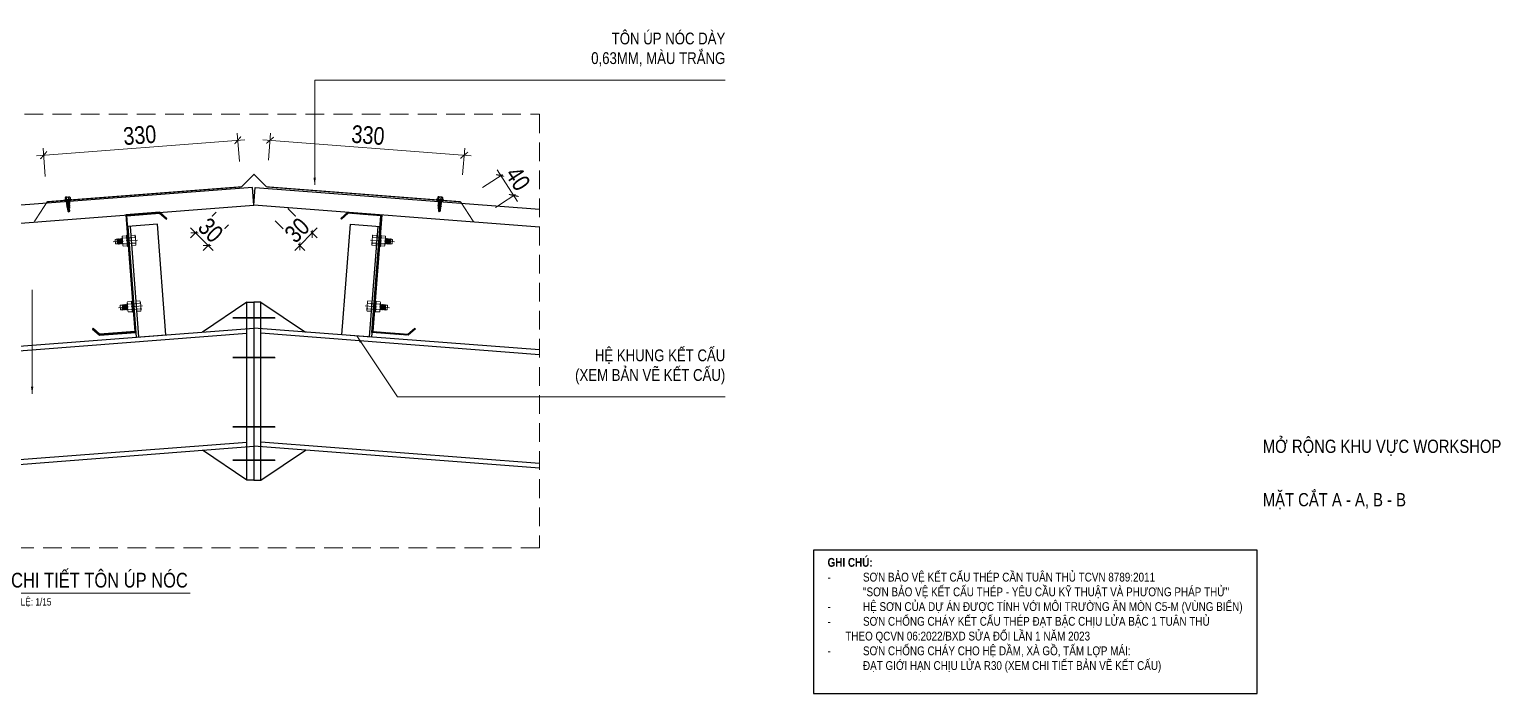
# Model space of a CAD drawing. Header units: millimetres. Extents: x -547695 to 905972, y -1055718 to 167349.
# Drawn here: x -502372 to -477439, y -960207 to -948940 of the extents above; entities that cross this region are included whole.
import ezdxf
from ezdxf.enums import TextEntityAlignment as Align

# ---------------------------------------------------------------- set-up
doc = ezdxf.new("R2018")
doc.units = ezdxf.units.MM
doc.linetypes.add('ACAD_ISO04W100', pattern=[30, 24, -3, 0, -3])
doc.linetypes.add('HIDDEN', pattern=[9.525, 6.35, -3.175])
doc.layers.get('DEFPOINTS').update_dxf_attribs({"color": 1, "lineweight": 25})
for name, color, linetype in [('2', 2, 'Continuous'), ('4', 4, 'Continuous'), ('7a-Flashing_01', 1, 'Continuous'), ('9', 9, 'Continuous'), ('A-TOLE', 152, 'Continuous'), ('S-8-Screws', 133, 'Continuous')]:
    doc.layers.add(name, color=color, linetype=linetype)
for name, color, linetype, lineweight in [('A-DIMS', 8, 'Continuous', 9), ('A-FINE', 255, 'Continuous', 25), ('A-HIDD', 45, 'HIDDEN', 9), ('A-PATT', 252, 'Continuous', 9), ('A-SHBD-LINE', 7, 'Continuous', 35), ('A-SYMBOLS', 10, 'Continuous', 13), ('A-TEXT', 255, 'Continuous', 25)]:
    doc.layers.add(name, color=color, linetype=linetype, lineweight=lineweight)
doc.styles.get("Standard").update_dxf_attribs({"font": 'arial.ttf'})
doc.styles.add('VTK_Arial', font='arial.ttf', dxfattribs={"width": 0.8})
doc.styles.add('XREF_KHUNG TEN VTK_A1$0$Arial_VHm', font='arial.ttf')
doc.dimstyles.new('A-2.5-DIM120 x 10', dxfattribs={"dimscale": 120, "dimtxt": 2.5, "dimasz": 1, "dimexe": 1, "dimexo": 0, "dimgap": 0.5, "dimtad": 1, "dimdec": 0, "dimlfac": 0.1, "dimzin": 12, "dimdsep": 46, "dimtxsty": 'VTK_Arial', "dimblk": 'ARCHTICK', "dimcen": 0, "dimdle": 1, "dimclrd": 256, "dimclre": 256, "dimclrt": 7, "dimadec": 1, "dimazin": 3, "dimtfac": 1, "dimtdec": 0, "dimtmove": 0, "dimatfit": 2, "dimfxl": 20, "dimtfill": 1, "dimtolj": 1, "dimtzin": 0, "dimlwd": -1, "dimlwe": -1, "dimarcsym": 0})
doc.dimstyles.new('A-2.5-DIM25', dxfattribs={"dimscale": 25, "dimtxt": 2.5, "dimasz": 1, "dimexe": 1, "dimexo": 0, "dimgap": 0.5, "dimtad": 1, "dimdec": 0, "dimzin": 12, "dimdsep": 46, "dimtxsty": 'VTK_Arial', "dimblk": 'ARCHTICK', "dimcen": 0, "dimdle": 1, "dimclrd": 256, "dimclre": 256, "dimclrt": 7, "dimadec": 1, "dimazin": 3, "dimtfac": 1, "dimtdec": 0, "dimtmove": 0, "dimatfit": 2, "dimfxl": 20, "dimtolj": 1, "dimtzin": 0, "dimlwd": -1, "dimlwe": -1, "dimarcsym": 0})

# ---------------------------------------------------------------- blocks, each defined once
blk = doc.blocks.new('E5U67')
at = {"layer": 'A-SHBD-LINE', "color": 1, "ltscale": 0.3, "style": 'XREF_KHUNG TEN VTK_A1$0$Arial_VHm', "width": 0.8}
for tag, p in [('HANGMUC', (-4487, 3455)), ('TENBANVE1', (-4487, 2808)), ('TENBANVE2', (-4487, 2508))]:
    blk.add_attdef(tag, p, '', height=161, rotation=1080, dxfattribs=at)
at = {"layer": 'A-SHBD-LINE', "color": 1, "lineweight": 30, "ltscale": 0.3, "width": 0.8, "flags": 64}
for tag, height, p in [('TYLE', 161, (-2759, 2009)), ('KHBV', 170, (-2669, 841))]:
    blk.add_attdef(tag, text='', height=height, rotation=1080, dxfattribs=at).set_placement(p, align=Align.TOP_LEFT)
blk = doc.blocks.new('15-15X20')
for p, q in [((-30, 254), (30, 254)), ((-67, 207), (-41, 213)), ((-30, 169), (30, 178)), ((-23, 175), (-30, 169)), ((-30, 169), (-23, 164)), ((-30, 150), (30, 159)), ((-23, 156), (-30, 150)), ((-30, 150), (-23, 146)), ((-30, 132), (29, 141)), ((-23, 138), (-30, 132)), ((-30, 132), (-23, 128)), ((-28, 115), (28, 123)), ((-22, 120), (-28, 115)), ((-28, 115), (-21, 110)), ((-27, 97), (27, 105)), ((-20, 103), (-27, 97)), ((-27, 97), (-20, 93)), ((-26, 81), (25, 89)), ((-19, 87), (-26, 81)), ((-26, 81), (-19, 77)), ((-23, 175), (23, 182)), ((-23, 164), (23, 172)), ((-23, 156), (23, 163)), ((-23, 146), (23, 153)), ((-23, 138), (23, 145)), ((-23, 128), (23, 135)), ((-22, 120), (22, 127)), ((-22, 66), (22, 73)), ((-17, 71), (-22, 66)), ((-22, 66), (-15, 61)), ((-21, 110), (21, 117)), ((-20, 103), (21, 109)), ((-20, 93), (20, 99)), ((-19, 213), (-19, 244)), ((-19, 87), (19, 93)), ((-19, 77), (18, 83)), ((-17, 71), (17, 76)), ((-15, 61), (16, 66)), ((-14, 53), (-14, 17)), ((-14, 17), (0, 0)), ((14, 17), (0, 0)), ((14, 53), (14, 17)), ((22, 73), (16, 66)), ((17, 76), (22, 73)), ((25, 89), (18, 83)), ((19, 213), (19, 244)), ((19, 93), (25, 89)), ((27, 105), (20, 99)), ((28, 123), (21, 117)), ((21, 109), (27, 105)), ((22, 127), (28, 123)), ((23, 182), (30, 178)), ((30, 178), (23, 172)), ((23, 163), (30, 159)), ((30, 159), (23, 153)), ((23, 145), (29, 141)), ((29, 141), (23, 135)), ((41, 213), (66, 207))]:
    blk.add_line(p, q)
for points in [[(-19, 213), (-19, 244, 0.414214), (-29, 254), (-31, 254, 0.414214), (-41, 244), (-41, 213), (0, 213)], [(19, 213), (19, 244, -0.414214), (29, 254), (31, 254, -0.414214), (41, 244), (41, 213), (0, 213)]]:
    blk.add_lwpolyline(points, format="xyb")
for points in [[(-67, 207), (66, 207), (66, 200), (-67, 200)], [(-41, 187), (41, 187), (41, 200), (-41, 200)]]:
    blk.add_lwpolyline(points, close=True)
for centre, radius, start, end in [((-9, 244), 10, 90, 180), ((9, 244), 10, 0, 90), ((706, 169), 730, 178.5724, 179.5181), ((706, 169), 730, 180.3062, 181.0073), ((706, 169), 730, 181.7999, 182.4124), ((706, 169), 730, 183.2088, 183.7915), ((706, 169), 730, 184.5862, 185.1684), ((706, 169), 730, 185.9617, 186.4017), ((706, 169), 730, 187.1942, 187.6657), ((706, 169), 730, 188.4522, 189.0829), ((-707, 169), 730, 350.9171, 351.9552), ((-707, 169), 730, 352.7565, 353.2636), ((-707, 169), 730, 354.0669, 354.5209), ((-707, 169), 730, 355.3368, 355.9334), ((-707, 169), 730, 356.7446, 357.3373), ((-707, 169), 730, 1.0432, 1.4276), ((-707, 169), 730, 359.5547, 0.2631), ((-707, 169), 730, 358.1223, 358.7664)]:
    blk.add_arc(centre, radius, start, end)
at = {"lineweight": 20}
for points in [[(-14, 30), (-14, 30), (-11, 30), (-10, 33)], [(-10, 33), (-10, 36), (-9, 59), (-9, 62)], [(0, 0), (-7, 18), (-5, 21), (-4, 24)], [(-2, 24), (-3, 21), (-5, 18), (0, 0)], [(-3, 24), (-3, 24), (-5, 20), (-4, 18)], [(-4, 24), (-2, 29), (0, 33), (3, 37)], [(-4, 18), (-4, 16), (0, 0), (0, 0)], [(4, 37), (2, 33), (-1, 28), (-2, 24)], [(3, 37), (7, 44), (6, 62), (5, 64)], [(7, 65), (7, 63), (9, 44), (4, 37)]]:
    blk.add_open_spline(points, degree=3, dxfattribs=at)
blk = doc.blocks.new('*U991')
at = {"layer": 'A-PATT', "linetype": 'ACAD_ISO04W100'}
blk.add_line((-59.5, 0), (-8.1, 0), dxfattribs=at)
at = {"layer": 'A-PATT', "linetype": 'Continuous'}
for p, q in [((-55.6, -8.4), (-55.6, 8.4)), ((-46.8, 10.7), (-54.9, 10.7)), ((-47.1, 6.1), (-54.5, 6.1)), ((-46.1, 6.1), (-46.1, 8.4)), ((-46.1, -8.4), (-46.1, 8.4)), ((-37.2, 6.1), (-37.2, 8.4)), ((-37.2, -8.4), (-37.2, 8.4)), ((-36.5, 10.7), (-28.4, 10.7)), ((-36.1, 6.1), (-28.7, 6.1)), ((-27.7, 6.1), (-27.7, 8.4)), ((-27.7, -8.4), (-27.7, 8.4)), ((-27.5, 4.8), (-26.6, 5.7)), ((-27.2, -4.8), (-26.1, 4.8)), ((-26.6, 5.7), (-26.1, 4.8)), ((-26.1, 4.8), (-25.1, 5.7)), ((-25.7, -4.8), (-24.6, 4.8)), ((-25.1, 5.7), (-24.6, 4.8)), ((-24.6, 4.8), (-23.7, 5.7)), ((-24.3, -4.8), (-23.2, 4.8)), ((-23.7, 5.7), (-23.2, 4.8)), ((-23.2, 4.8), (-22.2, 5.7)), ((-22.8, -4.8), (-21.7, 4.8)), ((-22.2, 5.7), (-21.7, 4.8)), ((-21.7, 4.8), (-20.8, 5.7)), ((-21.4, -4.8), (-20.3, 4.8)), ((-21.4, -4.8), (-20.3, 4.8)), ((-20.8, 5.7), (-20.3, 4.8)), ((-20.3, 4.8), (-19.3, 5.7)), ((-19.9, -4.8), (-18.8, 4.8)), ((-19.3, 5.7), (-18.8, 4.8)), ((-18.8, 4.8), (-17.9, 5.7)), ((-18.5, -4.8), (-17.4, 4.8)), ((-18.5, -4.8), (-17.4, 4.8)), ((-18.5, -4.8), (-17.4, 4.8)), ((-17.9, 5.7), (-17.4, 4.8)), ((-17.4, 4.8), (-16.4, 5.7)), ((-17, -4.8), (-15.9, 4.8)), ((-16.4, 5.7), (-15.9, 4.8)), ((-12.5, 4.8), (-15.9, 4.8)), ((-12.5, 4.8), (-12.5, -4.8)), ((-54.9, -10.7), (-46.8, -10.7)), ((-47.1, -6.1), (-54.5, -6.1)), ((-46.1, -6.1), (-46.1, -8.4)), ((-37.2, -6.1), (-37.2, -8.4)), ((-28.4, -10.7), (-36.5, -10.7)), ((-36.1, -6.1), (-28.7, -6.1)), ((-27.2, -4.8), (-27.7, -4.8)), ((-27.7, -6.1), (-27.7, -8.4)), ((-27.2, -4.8), (-26.6, -5.7)), ((-26.6, -5.7), (-25.7, -4.8)), ((-25.7, -4.8), (-25.2, -5.7)), ((-25.2, -5.7), (-24.3, -4.8)), ((-24.3, -4.8), (-23.7, -5.7)), ((-23.7, -5.7), (-22.8, -4.8)), ((-22.8, -4.8), (-22.3, -5.7)), ((-22.3, -5.7), (-21.4, -4.8)), ((-21.4, -4.8), (-20.8, -5.7)), ((-20.8, -5.7), (-19.9, -4.8)), ((-19.9, -4.8), (-19.4, -5.7)), ((-19.4, -5.7), (-18.5, -4.8)), ((-18.5, -4.8), (-17.9, -5.7)), ((-17.9, -5.7), (-17, -4.8)), ((-17, -4.8), (-12.5, -4.8))]:
    blk.add_line(p, q, dxfattribs=at)
at = {"layer": 'A-PATT', "ltscale": 0.5}
for p, q in [((-46.1, 6), (-39.2, 6)), ((-26.8, 5.5), (-26.8, 5.5)), ((-46.1, -6), (-39.2, -6)), ((-26.8, -5.5), (-26.8, -5.5))]:
    blk.add_line(p, q, dxfattribs=at)
at = {"layer": 'A-PATT', "linetype": 'Continuous'}
blk.add_lwpolyline([(-39.2, 12), (-37.2, 12), (-37.2, -12), (-39.2, -12)], close=True, dxfattribs=at)
for centre, radius, start, end in [((-51.4, 8.4), 4.19, 146.602, 180), ((-52.5, 8.4), 3.07, 180, 228.5476), ((-52.5, 3.8), 3.07, 131.4524, 180), ((-49.2, 8.4), 3.07, 311.4524, 0), ((-49.2, 3.8), 3.07, 0, 48.5476), ((-50.3, 8.4), 4.19, 0, 33.398), ((-33, 8.4), 4.19, 146.602, 180), ((-34.1, 8.4), 3.07, 180, 228.5476), ((-34.1, 3.8), 3.07, 131.4524, 180), ((-30.8, 8.4), 3.07, 311.4524, 0), ((-30.8, 3.8), 3.07, 0, 48.5476), ((-31.9, 8.4), 4.19, 0, 33.398), ((-52.5, -3.8), 3.07, 180, 228.5476), ((-52.5, -8.4), 3.07, 131.4524, 180), ((-51.4, -8.4), 4.19, 180, 213.398), ((-49.2, -3.8), 3.07, 311.4524, 0), ((-49.2, -8.4), 3.07, 0, 48.5476), ((-50.3, -8.4), 4.19, 326.602, 0), ((-34.1, -3.8), 3.07, 180, 228.5476), ((-34.1, -8.4), 3.07, 131.4524, 180), ((-33, -8.4), 4.19, 180, 213.398), ((-30.8, -3.8), 3.07, 311.4524, 0), ((-30.8, -8.4), 3.07, 0, 48.5476), ((-31.9, -8.4), 4.19, 326.602, 0)]:
    blk.add_arc(centre, radius, start, end, dxfattribs=at)
blk = doc.blocks.new('*U992')
at = {"layer": 'A-PATT', "linetype": 'ACAD_ISO04W100'}
blk.add_line((-59.5, 0), (-8.1, 0), dxfattribs=at)
at = {"layer": 'A-PATT', "linetype": 'Continuous'}
for p, q in [((-55.6, -8.4), (-55.6, 8.4)), ((-46.8, 10.7), (-54.9, 10.7)), ((-47.1, 6.1), (-54.5, 6.1)), ((-46.1, 6.1), (-46.1, 8.4)), ((-46.1, -8.4), (-46.1, 8.4)), ((-37.2, 6.1), (-37.2, 8.4)), ((-37.2, -8.4), (-37.2, 8.4)), ((-36.5, 10.7), (-28.4, 10.7)), ((-36.1, 6.1), (-28.7, 6.1)), ((-27.7, 6.1), (-27.7, 8.4)), ((-27.7, -8.4), (-27.7, 8.4)), ((-27.5, 4.8), (-26.6, 5.7)), ((-27.2, -4.8), (-26.1, 4.8)), ((-26.6, 5.7), (-26.1, 4.8)), ((-26.1, 4.8), (-25.1, 5.7)), ((-25.7, -4.8), (-24.6, 4.8)), ((-25.1, 5.7), (-24.6, 4.8)), ((-24.6, 4.8), (-23.7, 5.7)), ((-24.3, -4.8), (-23.2, 4.8)), ((-23.7, 5.7), (-23.2, 4.8)), ((-23.2, 4.8), (-22.2, 5.7)), ((-22.8, -4.8), (-21.7, 4.8)), ((-22.2, 5.7), (-21.7, 4.8)), ((-21.7, 4.8), (-20.8, 5.7)), ((-21.4, -4.8), (-20.3, 4.8)), ((-21.4, -4.8), (-20.3, 4.8)), ((-20.8, 5.7), (-20.3, 4.8)), ((-20.3, 4.8), (-19.3, 5.7)), ((-19.9, -4.8), (-18.8, 4.8)), ((-19.3, 5.7), (-18.8, 4.8)), ((-18.8, 4.8), (-17.9, 5.7)), ((-18.5, -4.8), (-17.4, 4.8)), ((-18.5, -4.8), (-17.4, 4.8)), ((-18.5, -4.8), (-17.4, 4.8)), ((-17.9, 5.7), (-17.4, 4.8)), ((-17.4, 4.8), (-16.4, 5.7)), ((-17, -4.8), (-15.9, 4.8)), ((-16.4, 5.7), (-15.9, 4.8)), ((-12.5, 4.8), (-15.9, 4.8)), ((-12.5, 4.8), (-12.5, -4.8)), ((-54.9, -10.7), (-46.8, -10.7)), ((-47.1, -6.1), (-54.5, -6.1)), ((-46.1, -6.1), (-46.1, -8.4)), ((-37.2, -6.1), (-37.2, -8.4)), ((-28.4, -10.7), (-36.5, -10.7)), ((-36.1, -6.1), (-28.7, -6.1)), ((-27.2, -4.8), (-27.7, -4.8)), ((-27.7, -6.1), (-27.7, -8.4)), ((-27.2, -4.8), (-26.6, -5.7)), ((-26.6, -5.7), (-25.7, -4.8)), ((-25.7, -4.8), (-25.2, -5.7)), ((-25.2, -5.7), (-24.3, -4.8)), ((-24.3, -4.8), (-23.7, -5.7)), ((-23.7, -5.7), (-22.8, -4.8)), ((-22.8, -4.8), (-22.3, -5.7)), ((-22.3, -5.7), (-21.4, -4.8)), ((-21.4, -4.8), (-20.8, -5.7)), ((-20.8, -5.7), (-19.9, -4.8)), ((-19.9, -4.8), (-19.4, -5.7)), ((-19.4, -5.7), (-18.5, -4.8)), ((-18.5, -4.8), (-17.9, -5.7)), ((-17.9, -5.7), (-17, -4.8)), ((-17, -4.8), (-12.5, -4.8))]:
    blk.add_line(p, q, dxfattribs=at)
at = {"layer": 'A-PATT', "ltscale": 0.5}
for p, q in [((-46.1, 6), (-39.2, 6)), ((-26.8, 5.5), (-26.8, 5.5)), ((-46.1, -6), (-39.2, -6)), ((-26.8, -5.5), (-26.8, -5.5))]:
    blk.add_line(p, q, dxfattribs=at)
at = {"layer": 'A-PATT', "linetype": 'Continuous'}
blk.add_lwpolyline([(-39.2, 12), (-37.2, 12), (-37.2, -12), (-39.2, -12)], close=True, dxfattribs=at)
for centre, radius, start, end in [((-51.4, 8.4), 4.19, 146.602, 180), ((-52.5, 8.4), 3.07, 180, 228.5476), ((-52.5, 3.8), 3.07, 131.4524, 180), ((-49.2, 8.4), 3.07, 311.4524, 0), ((-49.2, 3.8), 3.07, 0, 48.5476), ((-50.3, 8.4), 4.19, 0, 33.398), ((-33, 8.4), 4.19, 146.602, 180), ((-34.1, 8.4), 3.07, 180, 228.5476), ((-34.1, 3.8), 3.07, 131.4524, 180), ((-30.8, 8.4), 3.07, 311.4524, 0), ((-30.8, 3.8), 3.07, 0, 48.5476), ((-31.9, 8.4), 4.19, 0, 33.398), ((-52.5, -3.8), 3.07, 180, 228.5476), ((-52.5, -8.4), 3.07, 131.4524, 180), ((-51.4, -8.4), 4.19, 180, 213.398), ((-49.2, -3.8), 3.07, 311.4524, 0), ((-49.2, -8.4), 3.07, 0, 48.5476), ((-50.3, -8.4), 4.19, 326.602, 0), ((-34.1, -3.8), 3.07, 180, 228.5476), ((-34.1, -8.4), 3.07, 131.4524, 180), ((-33, -8.4), 4.19, 180, 213.398), ((-30.8, -3.8), 3.07, 311.4524, 0), ((-30.8, -8.4), 3.07, 0, 48.5476), ((-31.9, -8.4), 4.19, 326.602, 0)]:
    blk.add_arc(centre, radius, start, end, dxfattribs=at)
blk = doc.blocks.new('A$C13a472c9')
at = {"layer": '2'}
h = blk.add_hatch(dxfattribs=at)
h.set_pattern_fill('ANSI31', color=256, scale=15, style=0)
h.set_pattern_definition([(45, (-1382936.4846, 396888.4345), (-1.3258252147, 1.3258252147), [])])
h.paths.add_polyline_path([(-140, 10), (-63, 10), (-63, 258.1), (6.3, 258.1), (19.9, 244.5), (21.2, 245.9), (7.1, 260), (-64.9, 260), (-64.9, 11.9), (-139.2, 11.9), (-152.8, 25.5), (-154.1, 24.1)])
blk.add_lwpolyline([(-140, 10), (-63, 10), (-63, 258.1), (6.3, 258.1), (19.9, 244.5), (21.2, 245.9), (7.1, 260), (-64.9, 260), (-64.9, 11.9), (-139.2, 11.9), (-152.8, 25.5), (-154.1, 24.1)], close=True, dxfattribs=at)
at = {"layer": '4', "lineweight": -2}
blk.add_line((-58, 235), (-58, 0), dxfattribs=at)
blk.add_lwpolyline([(-63, 0), (0, 0), (0, 235), (-63, 235)], close=True, dxfattribs=at)
at = {"xscale": -1}
blk.add_blockref('*U991', (-104.1, 205), dxfattribs=at)
at = {"rotation": 180}
blk.add_blockref('*U992', (-104.1, 65), dxfattribs=at)
blk = doc.blocks.new('_ARCHTICK')
at = {"color": 0, "linetype": 'ByBlock', "const_width": 0.15}
blk.add_lwpolyline([(-0.5, -0.5), (0.5, 0.5)], dxfattribs=at)
blk = doc.blocks.new('*D993')
at = {"layer": 'A-DIMS', "transparency": 16777216}
for p, q in [((-498320, -951156), (-498285, -950702)), ((-498414, -950812), (-494884, -951084)), ((-495030, -951410), (-494995, -950955))]:
    blk.add_line(p, q, dxfattribs=at)
at = {"layer": 'DEFPOINTS', "color": 0, "transparency": 16777216}
for p in [(-498320, -951156), (-495004, -951075), (-495030, -951410)]:
    blk.add_point(p, dxfattribs=at)
at = {"layer": 'A-DIMS', "transparency": 16777216, "xscale": 120, "yscale": 120, "zscale": 120}
for p, rotation in [((-498294, -950821), 175.5969132294169), ((-495004, -951075), 355.5969132294168)]:
    blk.add_blockref('_ARCHTICK', p, dxfattribs=dict(at, rotation=rotation))
at = {"layer": 'A-DIMS', "color": 7, "transparency": 16777216, "insert": (-496633, -950735), "char_height": 300, "attachment_point": 5, "rotation": 355.5969, "style": 'VTK_Arial', "bg_fill": 3, "box_fill_scale": 1.1, "bg_fill_color": 257, "bg_fill_transparency": 0}
blk.add_mtext('\\A1;330', dxfattribs=at)
blk = doc.blocks.new('*D994')
at = {"layer": 'A-DIMS', "transparency": 16777216}
for p, q in [((-494693, -951623), (-494280, -951356)), ((-494446, -951320), (-494098, -951857)), ((-494475, -951959), (-494062, -951691))]:
    blk.add_line(p, q, dxfattribs=at)
at = {"layer": 'DEFPOINTS', "color": 0, "transparency": 16777216}
for p in [(-494693, -951623), (-494475, -951959)]:
    blk.add_point(p, dxfattribs=at)
at = {"layer": 'A-DIMS', "transparency": 16777216, "xscale": 120, "yscale": 120, "zscale": 120}
for p, rotation in [((-494380, -951421), 122.9411688156196), ((-494163, -951757), 302.9411688156196)]:
    blk.add_blockref('_ARCHTICK', p, dxfattribs=dict(at, rotation=rotation))
at = {"layer": 'A-DIMS', "color": 7, "transparency": 16777216, "insert": (-494093, -951473), "char_height": 300, "attachment_point": 5, "rotation": 302.9412, "style": 'VTK_Arial', "bg_fill": 3, "box_fill_scale": 1.1, "bg_fill_color": 257, "bg_fill_transparency": 0}
blk.add_mtext('\\A1;40', dxfattribs=at)
at = {"layer": 'DEFPOINTS', "color": 0, "transparency": 16777216}
blk.add_point((-494163, -951757), dxfattribs=at)
blk = doc.blocks.new('*D995')
at = {"layer": 'A-DIMS', "transparency": 16777216}
for p, q in [((-499209, -952043), (-499641, -952477)), ((-499642, -952308), (-499259, -952689)), ((-498997, -952255), (-499429, -952689))]:
    blk.add_line(p, q, dxfattribs=at)
at = {"layer": 'A-DIMS', "transparency": 16777216, "xscale": 120, "yscale": 120, "zscale": 120}
for p, rotation in [((-499557, -952392), 135.1096702976106), ((-499344, -952604), 315.1096702976106)]:
    blk.add_blockref('_ARCHTICK', p, dxfattribs=dict(at, rotation=rotation))
at = {"layer": 'A-DIMS', "color": 7, "transparency": 16777216, "insert": (-499300, -952347), "char_height": 300, "attachment_point": 5, "rotation": 315.1097, "style": 'VTK_Arial', "bg_fill": 3, "box_fill_scale": 1.1, "bg_fill_color": 257, "bg_fill_transparency": 0}
blk.add_mtext('\\A1;30', dxfattribs=at)
at = {"layer": 'DEFPOINTS', "color": 0, "transparency": 16777216}
for p in [(-499209, -952043), (-498997, -952255), (-499344, -952604)]:
    blk.add_point(p, dxfattribs=at)
blk = doc.blocks.new('*D996')
at = {"layer": 'A-DIMS', "transparency": 16777216}
for p, q in [((-498813, -951183), (-498850, -950702)), ((-498721, -950812), (-502251, -951084)), ((-502103, -951436), (-502140, -950955))]:
    blk.add_line(p, q, dxfattribs=at)
at = {"layer": 'DEFPOINTS', "color": 0, "transparency": 16777216}
for p in [(-502131, -951075), (-498813, -951183), (-502103, -951436)]:
    blk.add_point(p, dxfattribs=at)
at = {"layer": 'A-DIMS', "transparency": 16777216, "xscale": 120, "yscale": 120, "zscale": 120}
for p, rotation in [((-498841, -950821), 4.403086770583047), ((-502131, -951075), 184.403086770583)]:
    blk.add_blockref('_ARCHTICK', p, dxfattribs=dict(at, rotation=rotation))
at = {"layer": 'A-DIMS', "color": 7, "transparency": 16777216, "insert": (-500502, -950735), "char_height": 300, "attachment_point": 5, "rotation": 4.4031, "style": 'VTK_Arial', "bg_fill": 3, "box_fill_scale": 1.1, "bg_fill_color": 257, "bg_fill_transparency": 0}
blk.add_mtext('\\A1;330', dxfattribs=at)
blk = doc.blocks.new('*D998')
at = {"layer": 'A-DIMS', "transparency": 16777216}
for p, q in [((-498206, -952187), (-497706, -952689)), ((-497993, -951976), (-497494, -952477)), ((-497493, -952308), (-497876, -952689))]:
    blk.add_line(p, q, dxfattribs=at)
at = {"layer": 'A-DIMS', "transparency": 16777216, "xscale": 120, "yscale": 120, "zscale": 120}
for p, rotation in [((-497578, -952392), 44.89032970238936), ((-497791, -952604), 224.8903297023893)]:
    blk.add_blockref('_ARCHTICK', p, dxfattribs=dict(at, rotation=rotation))
at = {"layer": 'A-DIMS', "color": 7, "transparency": 16777216, "insert": (-497835, -952347), "char_height": 300, "attachment_point": 5, "rotation": 44.8903, "style": 'VTK_Arial', "bg_fill": 3, "box_fill_scale": 1.1, "bg_fill_color": 257, "bg_fill_transparency": 0}
blk.add_mtext('\\A1;30', dxfattribs=at)
at = {"layer": 'DEFPOINTS', "color": 0, "transparency": 16777216}
for p in [(-498206, -952187), (-497993, -951976), (-497791, -952604)]:
    blk.add_point(p, dxfattribs=at)
blk = doc.blocks.new('*U1158')
for p, q in [((0, 0), (-14.5, 0)), ((60.75, 0), (0, 0))]:
    blk.add_line(p, q)
blk.add_circle((-8.5, 0), 6)
at = {"color": 7, "style": 'VTK_Arial', "width": 0.8}
blk.add_attdef('SECTION', (0, 1.86), '', height=5, dxfattribs=at)
blk.add_attdef('MARK', text='', height=3.5, dxfattribs=at).set_placement((-8.59, 0.99), align=Align.CENTER)
at = {"color": 7, "linetype": 'Continuous', "style": 'VTK_Arial', "width": 0.8}
blk.add_attdef('REF', text='', height=2.5, dxfattribs=at).set_placement((-8.49, -3.75), align=Align.CENTER)
at = {"color": 7, "linetype": 'Continuous', "style": 'VTK_Arial', "width": 0.8, "flags": 8}
blk.add_attdef('SCALE-I', (0, -4.25), '', height=2.5, dxfattribs=at)
blk = doc.blocks.new('TRỤ')
at = {"layer": 'A-TEXT'}
blk.add_lwpolyline([(0, 2435), (-7520, 2435), (-7520, 0), (0, 0)], close=True, dxfattribs=at)
at = {"layer": 'A-TEXT', "insert": (-7282, 2301), "char_height": 150, "width": 6756.53, "attachment_point": 1, "style": 'VTK_Arial'}
blk.add_mtext('{\\fArial|b1|i0|c0|p34;GHI CHÚ:}\\P\\pxi-2,l2;-^ISƠN BẢO VỆ KẾT CẤU THÉP CẦN TUÂN THỦ TCVN 8789:2011\\P^I"SƠN BẢO VỆ KẾT CẤU THÉP - YÊU CẦU KỸ THUẬT VÀ PHƯƠNG PHÁP THỬ"\\P-^IHỆ SƠN CỦA DỰ ÁN ĐƯỢC TÍNH VỚI MÔI TRƯỜNG ĂN MÒN C5-M (VÙNG BIỂN)\\P-^ISƠN CHỐNG CHÁY KẾT CẤU THÉP ĐẠT BẬC CHỊU LỬA BẬC 1 TUÂN THỦ THEO QCVN 06:2022/BXD SỬA ĐỔI LẦN 1 NĂM 2023 \\P-^ISƠN CHỐNG CHÁY CHO HỆ DẦM, XÀ GỒ, TẤM LỢP MÁI: \\P^IĐẠT GIỚI HẠN CHỊU LỬA R30 (XEM CHI TIẾT BẢN VẼ KẾT CẤU)', dxfattribs=at)

msp = doc.modelspace()

# ---------------------------------------------------------------- linework, layer by layer
at = {"layer": '7a-Flashing_01', "const_width": 20}
msp.add_lwpolyline([(-494847.2, -952199.9), (-495064.7, -951864.2), (-498355, -951610.9), (-498567.5, -951399.1), (-498780.1, -951610.9), (-502070.3, -951864.2), (-502287.8, -952199.9)], dxfattribs=at)
at = {"layer": 'A-FINE'}
for p, q in [((-498687.5, -953564.7), (-499441, -954076.6)), ((-498447.5, -953564.7), (-497694.1, -954076.6)), ((-498210.9, -953830.3), (-498925.9, -953830.3)), ((-498924.1, -953830.3), (-498209.1, -953830.3)), ((-503407.5, -954378.4), (-498567.5, -954005.7)), ((-503407.5, -954458.6), (-498687.5, -954095.2)), ((-498567.5, -954083), (-498573.7, -954082.5)), ((-498567.5, -954083), (-498573.7, -954082.5)), ((-498567.5, -954083), (-498573.7, -954082.5)), ((-498567.5, -954083), (-498573.7, -954082.5)), ((-493727.6, -954378.4), (-498567.5, -954005.7)), ((-498567.5, -954083), (-498561.4, -954082.5)), ((-498567.5, -954083), (-498561.4, -954082.5)), ((-498567.5, -954083), (-498561.4, -954082.5)), ((-498567.5, -954083), (-498561.4, -954082.5)), ((-493727.6, -954458.6), (-498447.5, -954095.2)), ((-498210.9, -954505.3), (-498925.9, -954505.3)), ((-498924.1, -954505.3), (-498209.1, -954505.3)), ((-498210.9, -955680.3), (-498925.9, -955680.3)), ((-498924.1, -955680.3), (-498209.1, -955680.3)), ((-503407.5, -956304.1), (-498687.5, -955940.6)), ((-493727.6, -956304.1), (-498447.5, -955940.6)), ((-503407.5, -956384.3), (-498567.5, -956011.6)), ((-498687.5, -956588.5), (-499441, -956076.6)), ((-493727.6, -956384.3), (-498567.5, -956011.6)), ((-498447.5, -956588.5), (-497694.1, -956076.6)), ((-498210.9, -956245.3), (-498925.9, -956245.3)), ((-498924.1, -956245.3), (-498209.1, -956245.3))]:
    msp.add_line(p, q, dxfattribs=at)
for points in [[(-498687.5, -956588.5), (-498687.5, -953564.7), (-498567.5, -953564.7), (-498567.5, -956588.5)], [(-498447.5, -956588.5), (-498447.5, -953564.7), (-498567.5, -953564.7), (-498567.5, -956588.5)]]:
    msp.add_lwpolyline(points, close=True, dxfattribs=at)
at = {"layer": 'A-HIDD', "ltscale": 50}
msp.add_lwpolyline([(-503407.5, -950380.9), (-493727.6, -950380.9), (-493727.6, -957732.9), (-503407.5, -957732.9)], close=True, dxfattribs=at)
at = {"layer": 'A-TOLE', "ltscale": 0.1}
for points in [[(-503407.5, -952292.2), (-498567.5, -951919.5), (-498590.6, -951620.4), (-503407.5, -951991.3)], [(-493727.6, -952292.2), (-498567.5, -951919.5), (-498544.5, -951620.4), (-493727.6, -951991.3)]]:
    msp.add_lwpolyline(points, dxfattribs=at)

# ---------------------------------------------------------------- block references
at = {"layer": '9', "yscale": 8, "zscale": 8}
for p, xscale, rotation in [((-500059.1, -954120.5), 8, 4.40308677407697), ((-497075.9, -954120.5), -8, 355.5969132259231)]:
    msp.add_blockref('A$C13a472c9', p, dxfattribs=dict(at, xscale=xscale, rotation=rotation))
at = {"layer": 'A-DIMS'}
msp.add_blockref('TRỤ', (-481562.7, -960206.9), dxfattribs=at)
at = {"layer": 'A-SYMBOLS'}
ref = msp.add_blockref('E5U67', (-475195.2, -960956), dxfattribs=dict(at, xscale=1.398335315101071, yscale=1.398335315101071, zscale=1.398335315101071))
lines = msp.add_mtext('\\W0.80000;{\\W0.8;XG.2001}', dxfattribs={"layer": 'A-SHBD-LINE', "color": 1, "insert": (-478927.8, -959779.7), "char_height": 2.5, "attachment_point": 1})
ref.add_attrib('KHBV', '', (-478927.8, -959779.7), dxfattribs={"flags": 64}).embed_mtext(lines)
ref.add_attrib('TENBANVE1', 'MẶT CẮT A - A, B - B', (-481469, -957029.8), dxfattribs={"layer": 'A-SHBD-LINE', "color": 1, "height": 224.732, "style": 'XREF_KHUNG TEN VTK_A1$0$Arial_VHm', "width": 0.8})
ref.add_attrib('HANGMUC', 'MỞ RỘNG KHU VỰC WORKSHOP', (-481469, -956124.2), dxfattribs={"layer": 'A-SHBD-LINE', "color": 1, "height": 224.732, "rotation": 360, "style": 'XREF_KHUNG TEN VTK_A1$0$Arial_VHm', "width": 0.8})
lines = msp.add_mtext('\\W0.80000;{\\W0.8;1/150}', dxfattribs={"layer": 'A-SHBD-LINE', "color": 1, "insert": (-479053.1, -958146.8), "char_height": 2.5, "attachment_point": 1})
ref.add_attrib('TYLE', '', (-479053.1, -958146.8), dxfattribs={"flags": 64}).embed_mtext(lines)
at = {"layer": 'A-SYMBOLS', "xscale": 50, "yscale": 50, "zscale": 50}
msp.add_blockref('*U1158', (-502682.6, -958500.6), dxfattribs=at).add_auto_attribs({'SECTION': 'CHI TIẾT TÔN ÚP NÓC', 'SCALE-I': 'TỈ LỆ: 1/15', 'REF': '-', 'MARK': '6'})
at = {"layer": 'S-8-Screws', "rotation": 4.403086771585814}
msp.add_blockref('15-15X20', (-501706.2, -952036.9), dxfattribs=at)
at = {"layer": 'S-8-Screws', "xscale": -1, "rotation": 355.5969132284142}
msp.add_blockref('15-15X20', (-495428.8, -952036.9), dxfattribs=at)

# ---------------------------------------------------------------- texts
at = {"layer": 'A-PATT', "color": 7, "insert": (-490578.5, -948994.4), "char_height": 200, "width": 2747.337, "attachment_point": 3, "style": 'VTK_Arial', "bg_fill": 3, "box_fill_scale": 1.1, "bg_fill_color": 257, "bg_fill_transparency": 0}
msp.add_mtext('TÔN ÚP NÓC DÀY 0,63MM, MÀU TRẮNG', dxfattribs=at)

# ---------------------------------------------------------------- leaders
at = {"layer": 'A-DIMS'}
msp.add_leader([(-502325.9, -955122.2), (-502325.9, -953359.8)], dimstyle='A-2.5-DIM120 x 10', override={"dimgap": 0.5, "dimtad": 0, "dimlfac": 0.4}, dxfattribs=at)
at = {"layer": 'A-SYMBOLS'}
msp.add_leader([(-496824.7, -954139.9), (-496136.3, -955174.3), (-490578.5, -955174.3)], dimstyle='A-2.5-DIM25', override={"dimasz": 5}, dxfattribs=at)

# ---------------------------------------------------------------- next in the draw order: texts
at = {"layer": 'A-PATT', "color": 7, "insert": (-490578.5, -954369.2), "char_height": 200, "width": 2747.337, "attachment_point": 3, "style": 'VTK_Arial', "bg_fill": 3, "box_fill_scale": 1.1, "bg_fill_color": 257, "bg_fill_transparency": 0}
msp.add_mtext('HỆ KHUNG KẾT CẤU\\P(XEM BẢN VẼ KẾT CẤU)', dxfattribs=at)

# ---------------------------------------------------------------- next in the draw order: dimensions: what is measured, and where the dimension line sits
at = {"layer": 'A-DIMS'}
for p1, p2, distance, picture, middle in [((-498813, -951182.6), (-502103.3, -951435.9), -362.2, '*D996', (-500502.4, -950735.4)), ((-498320, -951156.3), (-495029.7, -951409.7), 335.9, '*D993', (-496632.7, -950735.4))]:
    dim = msp.add_aligned_dim(p1=p1, p2=p2, distance=distance, dimstyle='A-2.5-DIM120 x 10', override={"dimpost": '\\X'}, dxfattribs=at)
    dim.commit()
    dim.dimension.update_dxf_attribs({"geometry": picture, "text_midpoint": middle})
for base, p1, p2, angle, picture, middle in [((-494162.9, -951756.5), (-494692.8, -951623.3), (-494475.3, -951958.9), 302.94117, '*D994', (-494271.7, -951588.7)), ((-499344.3, -952604), (-499209.2, -952043.3), (-498996.7, -952255), 315.10967, '*D995', (-499450.5, -952498.1)), ((-497790.8, -952604), (-497993.2, -951975.7), (-498205.7, -952187.4), 224.89033, '*D998', (-497684.5, -952498.1))]:
    dim = msp.add_linear_dim(base=base, p1=p1, p2=p2, angle=angle, dimstyle='A-2.5-DIM120 x 10', override={"dimpost": '\\X'}, dxfattribs=at)
    dim.commit()
    dim.dimension.update_dxf_attribs({"geometry": picture, "text_midpoint": middle, "dimtype": 161})

# ---------------------------------------------------------------- next in the draw order: leaders
at = {"layer": 'A-SYMBOLS'}
msp.add_leader([(-497537, -951578.9), (-497537, -949799.5), (-490578.5, -949799.5)], dimstyle='A-2.5-DIM25', override={"dimasz": 5}, dxfattribs=at)

doc.saveas('drawing.dxf')
